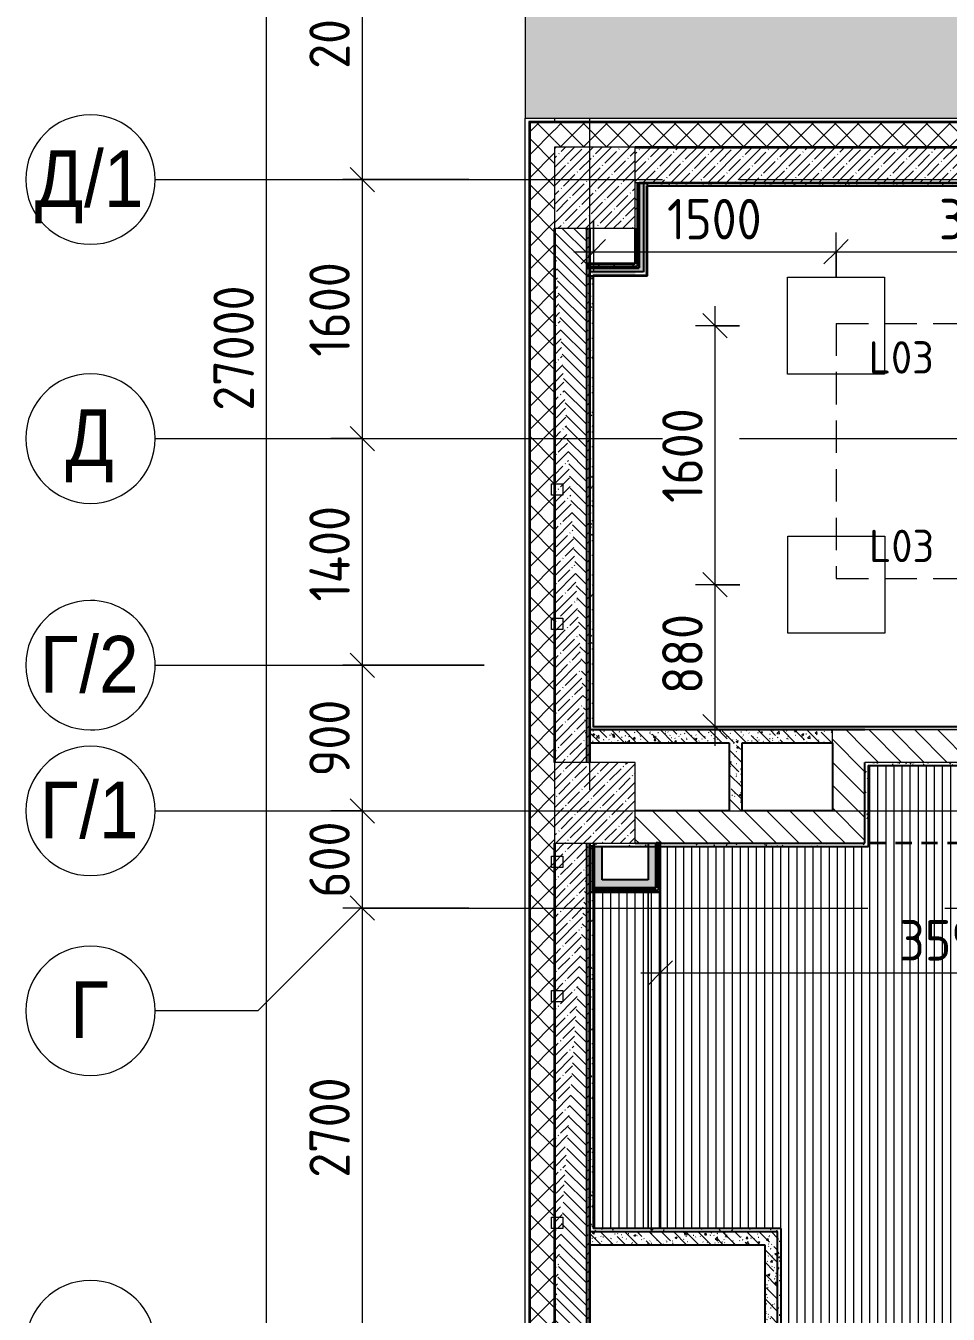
# Model space of a CAD drawing. Header units: millimetres. Extents: x -3377 to 186574, y -8553 to 29000.
# Drawn here: x -3377 to 2325, y 7991 to 15950 of the extents above; entities that cross this region are included whole.
import ezdxf

# ---------------------------------------------------------------- set-up
doc = ezdxf.new("R2010")
doc.units = ezdxf.units.MM
for name, pattern in [('200_ШТРИХ_ш1п0_6_', [160, 100, -60]), ('ADSK_Штрих_ш2 п1', [300, 200, -100]), ('Осевая', [3175, 635, -476.25, 1587.5, -476.25])]:
    doc.linetypes.add(name, pattern=pattern)
for name, color, linetype, lineweight in [('A-ANNO-DIMS', 7, 'Continuous', 9), ('A-ANNO-DIMS-100', 7, 'Continuous', 9), ('A-CLNG-PATT', 7, 'Continuous', 9), ('A-DETL', 7, 'Continuous', 9), ('A-DETL-1', 7, 'ADSK_Штрих_ш2 п1', 9), ('A-GLAZ', 7, 'Continuous', 9), ('A-GLAZ-1', 7, 'Continuous', 13), ('A-WALL', 7, 'Continuous', 9), ('E-LITE-EQPM-IDEN', 7, 'Continuous', 9), ('I-WALL', 7, 'Continuous', 9), ('S-COLS', 7, 'Continuous', 9), ('Оси', 7, 'Continuous', 9), ('Оси-1', 7, 'Continuous', 20), ('Оси-2', 7, 'Осевая', 9)]:
    doc.layers.add(name, color=color, linetype=linetype, lineweight=lineweight)
for name, color, linetype, lineweight, true_color in [('A-ANNO-NOTE', 1, 'Continuous', 9, 0xff0000), ('A-AREA', 7, '200_ШТРИХ_ш1п0_6_', 35, 0x0000a0), ('A-CLNG-1', 7, 'Continuous', 9, 0xc0c0c0), ('A-DETL-GENF-2', 7, 'Continuous', 9, 0xeeeeee), ('A-WALL-1', 7, 'Continuous', 35, 0x3c3c3c), ('A-WALL-2', 7, 'Continuous', 25, 0x3c3c3c), ('A-WALL-FNSH-1', 7, 'Continuous', 9, 0x3c3c3c), ('A-WALL-FNSH-2', 7, 'Continuous', 13, 0x3c3c3c)]:
    doc.layers.add(name, color=color, linetype=linetype, lineweight=lineweight, true_color=true_color)
doc.styles.add('Arial', font='arial.ttf', dxfattribs={"width": 0.9, "height": 350})
doc.styles.add('GOST Common_1', font='GOST_Common.ttf', dxfattribs={"height": 200})
doc.styles.add('ISOCPEUR', font='isocpeur.ttf', dxfattribs={"width": 0.9, "height": 250})
doc.dimstyles.new('ISO-2_5_0_9К_БОЛЬШОЙ', dxfattribs={"dimscale": 304.8, "dimtxt": 248.995294, "dimasz": 0.492126, "dimexe": 0.393701, "dimexo": 0.984252, "dimgap": 0, "dimtad": 1, "dimdec": 0, "dimrnd": 10, "dimzin": 0, "dimdsep": 46, "dimtxsty": 'ISOCPEUR', "dimblk1": 'OBLIQUE', "dimblk2": 'OBLIQUE', "dimsah": 1, "dimcen": 0.09, "dimdle": 0.393701, "dimazin": 0, "dimtfac": 1, "dimtdec": 4, "dimtix": 1, "dimtmove": 0, "dimatfit": 3, "dimfxl": 1, "dimtvp": 1, "dimtolj": 1, "dimtzin": 0, "dimarcsym": 2})
doc.dimstyles.new('ISO-2_5_0_9К_БОЛЬШОЙ_1', dxfattribs={"dimscale": 304.8, "dimtxt": 248.995294, "dimasz": 0.492126, "dimexe": 0.393701, "dimexo": 0.984252, "dimgap": 0, "dimtad": 1, "dimdec": 0, "dimrnd": 10, "dimzin": 0, "dimdsep": 46, "dimtxsty": 'ISOCPEUR', "dimblk1": 'OBLIQUE', "dimblk2": 'OBLIQUE', "dimsah": 1, "dimcen": 0.09, "dimdle": 0.393701, "dimazin": 0, "dimtfac": 1, "dimtdec": 4, "dimtix": 1, "dimtmove": 2, "dimatfit": 3, "dimfxl": 1, "dimtvp": 1, "dimtolj": 1, "dimtzin": 0, "dimarcsym": 2})
pattern_1 = [(45, (0, 0), (-70.7107, 70.7107), []), (135, (0, 0), (-70.7107, -70.7107), [])]
pattern_2 = [(45, (0, 0), (-57.02463, 57.02463), []), (45, (57.025, 0), (-57.02463, 57.02463), [100.806, -20.161, 3.353, -16.808])]
pattern_3 = [(135, (0, 0), (-70.7107, -70.7107), [])]
pattern_4 = [(135, (0, 0), (-75.4342, -75.4342), [106.68, -17.78, 3.556, -17.78]), (135, (0, 75.39), (-75.4342, -75.4342), []), (50, (0, 0), (127.5292, -11.1576), [13.335, -146.685]), (355, (0, 0), (-24.6697, 133.74), [10.668, -117.348]), (100.451, (10.63, -0.93), (102.8597, 122.5818), [11.333, -124.663]), (46.184, (0, 35.56), (189.7552, -29.4304), [20.002, -220.027]), (96.636, (15.81, 33.1), (166.1822, 173.1996), [17, -186.995]), (351.184, (0, 35.56), (166.184, 173.1976), [16.002, -176.022]), (21, (17.78, 26.67), (106.1303, -71.586), [13.335, -146.685]), (326, (17.78, 26.67), (43.2619, 128.9318), [10.668, -117.348]), (71.451, (26.62, 20.7), (149.392, 57.345), [11.333, -124.663]), (37.5, (0, 0), (2.16223, 59.18836), [3.353, -112.573, 3.353, -115.773, -117.793]), (37.5, (0, 0), (2.16223, 59.18836), [-235.052, 3.353, -114.44]), (7.5, (0, 0), (46.77386, 70.12615), [3.353, -64.567, 3.353, -109.906, -44.894]), (7.5, (0, 0), (46.77386, 70.12615), [-181.178, 3.353, -41.542]), (327.5, (-39.65, 0), (94.91367, -4.0101), [3.353, -41.097, 3.353, -135.331, -184.023]), (327.5, (-39.65, 0), (94.91367, -4.0101), [-183.134, 3.353, -180.67]), (317.5, (-57.43, 0), (103.6906, 17.7988), [3.353, -54.432, 3.353, -88.748, -130.683]), (317.5, (-57.43, 0), (103.6906, 17.7988), [-149.885, 3.353, -127.33])]
pattern_5 = [(0, (0, 0), (121.92, 30.48), [10.058, -81.382, 10.058, -81.382, -487.68]), (0, (0, 0), (121.92, 30.48), [-182.88, 10.058, -172.822, 10.058, -81.382, -213.36]), (0, (0, 0), (121.92, 30.48), [-457.2, 10.058, -50.902, 10.058, -142.342]), (120, (45.72, 15.24), (-87.356454, 90.34582), [10.058, -81.382, 10.058, -81.382, -487.68]), (120, (45.72, 15.24), (-87.356454, 90.34582), [-182.88, 10.058, -172.822, 10.058, -81.382, -213.36]), (120, (45.72, 15.24), (-87.356454, 90.34582), [-457.2, 10.058, -50.902, 10.058, -142.342]), (240, (60.96, 76.2), (-34.563546, -120.82582), [10.058, -81.382, 10.058, -81.382, -487.68]), (240, (60.96, 76.2), (-34.563546, -120.82582), [-182.88, 10.058, -172.822, 10.058, -81.382, -213.36]), (240, (60.96, 76.2), (-34.563546, -120.82582), [-457.2, 10.058, -50.902, 10.058, -142.342])]
pattern_6 = [(45, (0, 0), (-106.066, 106.066), []), (135, (0, 0), (-106.066, -106.066), [])]

# ---------------------------------------------------------------- blocks, each defined once
blk = doc.blocks.new('BSC_Колонна _Прямоугольная - 500х500-V15-План расстановки осветительного оборудования 1 этажа в осях 1-12')
at = {"layer": 'S-COLS'}
h = blk.add_hatch(dxfattribs=at)
h.set_pattern_fill('FP_26', color=256, style=0, pattern_type=2)
h.set_pattern_definition([(45, (-140, -14950), (-57.02463, 57.02463), []), (45, (-82.975, -14950), (-57.02463, 57.02463), [100.806, -20.161, 3.353, -16.808])])
h.paths.add_polyline_path([(-250, -250), (250, -250), (250, 250), (-250, 250), (-250, -116.9)])
for p, q in [((250, 250), (-250, 250)), ((-250, 250), (-250, -250)), ((250, -250), (250, 250)), ((-250, -250), (250, -250))]:
    blk.add_line(p, q, dxfattribs=at)
blk = doc.blocks.new('120_Окно_СКБ_2Ст - 120_Окно_СКБ_2Ст 2300х2500 _мал створка справа_-22272277-План расстановки осветительного оборудования 1 этажа в осях 1-12')
at = {"layer": 'A-GLAZ-1'}
for p, q in [((-1150, -127), (-1150, -57)), ((-1150, -57), (-1080, -57)), ((-1080, -57), (-1080, -127)), ((250, -127), (250, -57)), ((250, -57), (320, -57)), ((320, -57), (320, -127)), ((1080, -127), (1080, -57)), ((1080, -57), (1150, -57)), ((1150, -57), (1150, -127)), ((-1080, -127), (-1150, -127)), ((320, -127), (250, -127)), ((1150, -127), (1080, -127))]:
    blk.add_line(p, q, dxfattribs=at)
blk = doc.blocks.new('120_Окно_СКБ_1Ст - 120_Окно_СКБ_1Ст 900х2500_h_-20664874-План расстановки осветительного оборудования 1 этажа в осях 1-12')
at = {"layer": 'A-GLAZ-1'}
for p, q in [((-450, -127), (-450, -57)), ((-450, -57), (-380, -57)), ((-380, -57), (-380, -127)), ((380, -127), (380, -57)), ((380, -57), (450, -57)), ((450, -57), (450, -127)), ((-380, -127), (-450, -127)), ((450, -127), (380, -127))]:
    blk.add_line(p, q, dxfattribs=at)
blk = doc.blocks.new('BSC_Колонна _Прямоугольная - 500х500-V45-План расстановки осветительного оборудования 1 этажа в осях 1-12')
at = {"layer": 'S-COLS'}
h = blk.add_hatch(dxfattribs=at)
h.set_pattern_fill('FP_65', color=256, style=0, pattern_type=2)
h.set_pattern_definition([(45, (-140, -11150), (-57.0246, 57.0246), []), (45, (-82.975, -11150), (-57.0246, 57.0246), [100.806, -20.161, 3.353, -16.808])])
h.paths.add_polyline_path([(250, -250), (250, 250), (-250, 250), (-250, -250), (120.8, -250)])
for p, q in [((250, 250), (-250, 250)), ((-250, 250), (-250, -250)), ((250, -250), (250, 250)), ((-250, -250), (250, -250))]:
    blk.add_line(p, q, dxfattribs=at)
blk = doc.blocks.new('Зашивка приборов отопления14 - Зашивка приборов отопления-33280456-План расстановки осветительного оборудования 1 этажа в осях 1-12')
at = {"layer": 'A-WALL'}
for p, q in [((37471.9, 23079), (37471.9, 23419)), ((35391.9, 23079), (37471.9, 23079)), ((37471.9, 23079), (35391.9, 23079)), ((35391.9, 23004), (37471.9, 23004)), ((37471.9, 23004), (37471.9, 23079))]:
    blk.add_line(p, q, dxfattribs=at)
blk = doc.blocks.new('Ось сетки - D8-29747960-План расстановки осветительного оборудования 1 этажа в осях 1-12')
at = {"layer": 'Оси-1'}
for start, end in [(360, 180), (180, 360)]:
    blk.add_arc((0, 0), 4, start, end, dxfattribs=at)
blk = doc.blocks.new('DIMBLOCK16-План расстановки осветительного оборудования 1 этажа в осях 1-12')
at = {"layer": 'A-ANNO-DIMS-100', "lineweight": 20}
for p, q in [((-1297.7, 17000), (-1372.7, 17075)), ((-1297.7, 17000), (-1222.7, 16925)), ((-1297.7, 15000), (-1372.7, 15075)), ((-1297.7, 15000), (-1222.7, 14925))]:
    blk.add_line(p, q, dxfattribs=at)
at = {"layer": 'A-ANNO-DIMS-100'}
for p, q in [((-1491.6, 17000), (-1177.7, 17000)), ((-1297.7, 17000), (-1491.6, 17000)), ((-1297.7, 17000), (-1297.7, 15000)), ((-637.8, 15000), (-1417.7, 15000)), ((-1297.7, 15000), (-637.8, 15000))]:
    blk.add_line(p, q, dxfattribs=at)
at = {"layer": 'A-ANNO-DIMS-100', "color": 0, "insert": (-1624.3, 15684), "char_height": 250, "width": 758.478, "attachment_point": 1, "rotation": 90, "line_spacing_factor": 1.149209, "style": 'ISOCPEUR'}
blk.add_mtext('2000', dxfattribs=at)
blk = doc.blocks.new('_Oblique')
at = {"color": 0, "linetype": 'ByBlock', "lineweight": -2}
blk.add_line((-0.5, -0.5), (0.5, 0.5), dxfattribs=at)
blk = doc.blocks.new('DIMBLOCK17-План расстановки осветительного оборудования 1 этажа в осях 1-12')
at = {"layer": 'A-ANNO-DIMS-100', "lineweight": 20}
for p, q in [((-1297.7, 15000), (-1372.7, 15075)), ((-1297.7, 15000), (-1222.7, 14925)), ((-1297.7, 13400), (-1372.7, 13475)), ((-1297.7, 13400), (-1222.7, 13325))]:
    blk.add_line(p, q, dxfattribs=at)
at = {"layer": 'A-ANNO-DIMS-100'}
for p, q in [((-637.8, 15000), (-1417.7, 15000)), ((-1297.7, 15000), (-1297.7, 13400)), ((-1297.7, 15000), (-637.8, 15000)), ((-1491.6, 13400), (-1177.7, 13400)), ((-1297.7, 13400), (-1491.6, 13400))]:
    blk.add_line(p, q, dxfattribs=at)
at = {"layer": 'A-ANNO-DIMS-100', "color": 0, "insert": (-1624.3, 13905.5), "char_height": 250, "width": 706.764, "attachment_point": 1, "rotation": 90, "line_spacing_factor": 1.149209, "style": 'ISOCPEUR'}
blk.add_mtext('1600', dxfattribs=at)
blk = doc.blocks.new('DIMBLOCK18-План расстановки осветительного оборудования 1 этажа в осях 1-12')
at = {"layer": 'A-ANNO-DIMS-100', "lineweight": 20}
for p, q in [((-1297.7, 13400), (-1372.7, 13475)), ((-1297.7, 13400), (-1222.7, 13325)), ((-1297.7, 12000), (-1372.7, 12075)), ((-1297.7, 12000), (-1222.7, 11925))]:
    blk.add_line(p, q, dxfattribs=at)
at = {"layer": 'A-ANNO-DIMS-100'}
for p, q in [((-1491.6, 13400), (-1177.7, 13400)), ((-1297.7, 13400), (-1491.6, 13400)), ((-1297.7, 13400), (-1297.7, 12000)), ((-543, 12000), (-1417.7, 12000)), ((-1297.7, 12000), (-543, 12000))]:
    blk.add_line(p, q, dxfattribs=at)
at = {"layer": 'A-ANNO-DIMS-100', "color": 0, "insert": (-1624.3, 12393.5), "char_height": 250, "width": 735.494, "attachment_point": 1, "rotation": 90, "line_spacing_factor": 1.149209, "style": 'ISOCPEUR'}
blk.add_mtext('1400', dxfattribs=at)
blk = doc.blocks.new('DIMBLOCK19-План расстановки осветительного оборудования 1 этажа в осях 1-12')
at = {"layer": 'A-ANNO-DIMS-100', "lineweight": 20}
for p, q in [((-1297.7, 12000), (-1372.7, 12075)), ((-1297.7, 12000), (-1222.7, 11925)), ((-1297.7, 11100), (-1372.7, 11175)), ((-1297.7, 11100), (-1222.7, 11025))]:
    blk.add_line(p, q, dxfattribs=at)
at = {"layer": 'A-ANNO-DIMS-100'}
for p, q in [((-543, 12000), (-1417.7, 12000)), ((-1297.7, 12000), (-1297.7, 11100)), ((-1297.7, 12000), (-543, 12000)), ((-1491.6, 11100), (-1177.7, 11100)), ((-1297.7, 11100), (-1491.6, 11100))]:
    blk.add_line(p, q, dxfattribs=at)
at = {"layer": 'A-ANNO-DIMS-100', "color": 0, "insert": (-1624.3, 11313), "char_height": 250, "width": 568.858, "attachment_point": 1, "rotation": 90, "line_spacing_factor": 1.149209, "style": 'ISOCPEUR'}
blk.add_mtext('900', dxfattribs=at)
blk = doc.blocks.new('DIMBLOCK20-План расстановки осветительного оборудования 1 этажа в осях 1-12')
at = {"layer": 'A-ANNO-DIMS-100', "lineweight": 20}
for p, q in [((-1297.7, 11100), (-1372.7, 11175)), ((-1297.7, 11100), (-1222.7, 11025)), ((-1297.7, 10500), (-1372.7, 10575)), ((-1297.7, 10500), (-1222.7, 10425))]:
    blk.add_line(p, q, dxfattribs=at)
at = {"layer": 'A-ANNO-DIMS-100'}
for p, q in [((-1491.6, 11100), (-1177.7, 11100)), ((-1297.7, 11100), (-1491.6, 11100)), ((-1297.7, 11100), (-1297.7, 10500)), ((-637.8, 10500), (-1417.7, 10500)), ((-1297.7, 10500), (-637.8, 10500))]:
    blk.add_line(p, q, dxfattribs=at)
at = {"layer": 'A-ANNO-DIMS-100', "color": 0, "insert": (-1624.3, 10563), "char_height": 250, "width": 568.858, "attachment_point": 1, "rotation": 90, "line_spacing_factor": 1.149209, "style": 'ISOCPEUR'}
blk.add_mtext('600', dxfattribs=at)
blk = doc.blocks.new('DIMBLOCK21-План расстановки осветительного оборудования 1 этажа в осях 1-12')
at = {"layer": 'A-ANNO-DIMS-100', "lineweight": 20}
for p, q in [((-1297.7, 10500), (-1372.7, 10575)), ((-1297.7, 10500), (-1222.7, 10425)), ((-1297.7, 7800), (-1372.7, 7875)), ((-1297.7, 7800), (-1222.7, 7725))]:
    blk.add_line(p, q, dxfattribs=at)
at = {"layer": 'A-ANNO-DIMS-100'}
for p, q in [((-637.8, 10500), (-1417.7, 10500)), ((-1297.7, 10500), (-1297.7, 7800)), ((-1297.7, 10500), (-637.8, 10500)), ((-1491.6, 7800), (-1177.7, 7800)), ((-1297.7, 7800), (-1491.6, 7800))]:
    blk.add_line(p, q, dxfattribs=at)
at = {"layer": 'A-ANNO-DIMS-100', "color": 0, "insert": (-1624.3, 8834), "char_height": 250, "width": 758.478, "attachment_point": 1, "rotation": 90, "line_spacing_factor": 1.149209, "style": 'ISOCPEUR'}
blk.add_mtext('2700', dxfattribs=at)
blk = doc.blocks.new('DIMBLOCK24-План расстановки осветительного оборудования 1 этажа в осях 1-12')
at = {"layer": 'A-ANNO-DIMS-100', "lineweight": 20}
for p, q in [((-1890.6, 27000), (-1965.6, 27075)), ((-1890.6, 27000), (-1815.6, 26925)), ((-1890.6, 0), (-1965.6, 75)), ((-1890.6, 0), (-1815.6, -75))]:
    blk.add_line(p, q, dxfattribs=at)
at = {"layer": 'A-ANNO-DIMS-100'}
for p, q in [((-1890.6, 27120), (-1890.6, -120)), ((-2084.5, 27000), (-1770.6, 27000)), ((-1890.6, 27000), (-2084.5, 27000)), ((-2084.5, 0), (-1770.6, 0)), ((-1890.6, 0), (-2084.5, 0))]:
    blk.add_line(p, q, dxfattribs=at)
at = {"layer": 'A-ANNO-DIMS-100', "color": 0, "insert": (-2217.2, 13572), "char_height": 250, "width": 948.097, "attachment_point": 1, "rotation": 90, "line_spacing_factor": 1.149209, "style": 'ISOCPEUR'}
blk.add_mtext('27000', dxfattribs=at)
blk = doc.blocks.new('DIMBLOCK26-План расстановки осветительного оборудования 1 этажа в осях 1-12')
at = {"layer": 'A-ANNO-DIMS-100'}
for p, q in [((131, 14745.1), (131, 14433.8)), ((131, 14553.8), (131, 14745.1)), ((1631, 14397.5), (1631, 14673.8)), ((11, 14553.8), (1631, 14553.8)), ((1631, 14553.8), (1631, 14397.5))]:
    blk.add_line(p, q, dxfattribs=at)
at = {"layer": 'A-ANNO-DIMS-100', "lineweight": 20}
for p, q in [((131, 14553.8), (206, 14628.8)), ((1631, 14553.8), (1706, 14628.8)), ((131, 14553.8), (56, 14478.8)), ((1631, 14553.8), (1556, 14478.8))]:
    blk.add_line(p, q, dxfattribs=at)
at = {"layer": 'A-ANNO-DIMS-100', "color": 0, "insert": (586.5, 14880.4), "char_height": 250, "width": 706.764, "attachment_point": 1, "line_spacing_factor": 1.149209, "style": 'ISOCPEUR'}
blk.add_mtext('1500', dxfattribs=at)
blk = doc.blocks.new('DIMBLOCK27-План расстановки осветительного оборудования 1 этажа в осях 1-12')
at = {"layer": 'A-ANNO-DIMS-100'}
for p, q in [((1631, 14397.5), (1631, 14673.8)), ((4833.2, 14386.5), (4833.2, 14673.8)), ((1631, 14553.8), (4953.2, 14553.8)), ((1631, 14553.8), (1631, 14397.5)), ((4833.2, 14553.8), (4833.2, 14386.5))]:
    blk.add_line(p, q, dxfattribs=at)
at = {"layer": 'A-ANNO-DIMS-100', "lineweight": 20}
for p, q in [((1631, 14553.8), (1706, 14628.8)), ((4833.2, 14553.8), (4908.2, 14628.8)), ((1631, 14553.8), (1556, 14478.8)), ((4833.2, 14553.8), (4758.2, 14478.8))]:
    blk.add_line(p, q, dxfattribs=at)
at = {"layer": 'A-ANNO-DIMS-100', "color": 0, "insert": (2267.4, 14880.4), "char_height": 250, "width": 758.478, "attachment_point": 1, "line_spacing_factor": 1.149209, "style": 'ISOCPEUR'}
blk.add_mtext('3200', dxfattribs=at)
blk = doc.blocks.new('DIMBLOCK28-План расстановки осветительного оборудования 1 этажа в осях 1-12')
at = {"layer": 'A-ANNO-DIMS-100'}
for p, q in [((1035.7, 12497.5), (763.2, 12497.5)), ((883.2, 11501), (883.2, 12497.5)), ((883.2, 12497.5), (1035.7, 12497.5)), ((1077.1, 11621), (763.2, 11621)), ((883.2, 11621), (1077.1, 11621))]:
    blk.add_line(p, q, dxfattribs=at)
at = {"layer": 'A-ANNO-DIMS-100', "lineweight": 20}
for p, q in [((883.2, 12497.5), (808.2, 12572.5)), ((883.2, 12497.5), (958.2, 12422.5)), ((883.2, 11621), (808.2, 11696)), ((883.2, 11621), (958.2, 11546))]:
    blk.add_line(p, q, dxfattribs=at)
at = {"layer": 'A-ANNO-DIMS-100', "color": 0, "insert": (556.6, 11822.2), "char_height": 250, "width": 568.858, "attachment_point": 1, "rotation": 90, "line_spacing_factor": 1.149209, "style": 'ISOCPEUR'}
blk.add_mtext('880', dxfattribs=at)
blk = doc.blocks.new('DIMBLOCK29-План расстановки осветительного оборудования 1 этажа в осях 1-12')
at = {"layer": 'A-ANNO-DIMS-100', "lineweight": 20}
for p, q in [((883.2, 14097.5), (808.2, 14172.5)), ((883.2, 14097.5), (958.2, 14022.5)), ((883.2, 12497.5), (808.2, 12572.5)), ((883.2, 12497.5), (958.2, 12422.5))]:
    blk.add_line(p, q, dxfattribs=at)
at = {"layer": 'A-ANNO-DIMS-100'}
for p, q in [((883.2, 12497.5), (883.2, 14217.5)), ((1033.5, 14097.5), (763.2, 14097.5)), ((883.2, 14097.5), (1033.5, 14097.5)), ((1035.7, 12497.5), (763.2, 12497.5)), ((883.2, 12497.5), (1035.7, 12497.5))]:
    blk.add_line(p, q, dxfattribs=at)
at = {"layer": 'A-ANNO-DIMS-100', "color": 0, "insert": (556.6, 13003), "char_height": 250, "width": 706.764, "attachment_point": 1, "rotation": 90, "line_spacing_factor": 1.149209, "style": 'ISOCPEUR'}
blk.add_mtext('1600', dxfattribs=at)
blk = doc.blocks.new('DIMBLOCK97-План расстановки осветительного оборудования 1 этажа в осях 1-12')
at = {"layer": 'A-ANNO-DIMS-100'}
for p, q in [((4130, 10300.5), (4130, 9978.9)), ((4130, 10098.9), (4130, 10300.5)), ((545, 9182), (545, 10218.9)), ((425, 10098.9), (4130, 10098.9)), ((545, 10098.9), (545, 9182))]:
    blk.add_line(p, q, dxfattribs=at)
at = {"layer": 'A-ANNO-DIMS-100', "lineweight": 20}
for p, q in [((545, 10098.9), (620, 10173.9)), ((4130, 10098.9), (4205, 10173.9)), ((545, 10098.9), (470, 10023.9)), ((4130, 10098.9), (4055, 10023.9))]:
    blk.add_line(p, q, dxfattribs=at)
at = {"layer": 'A-ANNO-DIMS-100', "color": 0, "insert": (2021.5, 10425.5), "char_height": 250, "width": 758.478, "attachment_point": 1, "line_spacing_factor": 1.149209, "style": 'ISOCPEUR'}
blk.add_mtext('3590', dxfattribs=at)

msp = doc.modelspace()

# ---------------------------------------------------------------- hatches: boundary and pattern name
at = {"layer": 'A-CLNG-PATT'}
h = msp.add_hatch(dxfattribs=at)
h.set_pattern_fill('FP_90', color=256, style=0, pattern_type=2)
h.set_pattern_definition([(90, (13490.04, 13229.96), (-50, 3e-15), [])])
h.paths.add_polyline_path([(12707.3, 7920), (19990, 7920), (19990, 10880), (13690, 10880), (13690, 15200), (6780, 15200), (6780, 14975), (7097.5, 14975), (7097.5, 14575), (6780, 14575), (6780, 10880), (3539, 10880), (3539, 11380), (1831, 11379), (1830, 10880), (545, 10880), (545, 10600), (130, 10600), (130, 8520), (1290, 8520), (1290, 7920), (12370.9, 7920)])
h.paths.add_polyline_path([(12142.7, 8019.5), (12117.3, 8019.5), (12117.3, 8473.2), (12142.7, 8473.2)])
h.paths.add_polyline_path([(4142.7, 8019.5), (4117.3, 8019.5), (4117.3, 8473.2), (4142.7, 8473.2)])
h.paths.add_polyline_path([(8117.3, 8819.5), (8117.3, 9549.7), (8142.7, 9555.8), (8142.7, 8819.5)])
h.paths.add_polyline_path([(16142.7, 8820.1), (16117.3, 8820.1), (16117.3, 9739.6), (16142.7, 9727.6)])
h.paths.add_polyline_path([(12418.3, 11498.1), (12418.3, 11592.8), (12443.7, 11578.5), (12443.7, 11498.1)])
h.paths.add_polyline_path([(8043.7, 11498.1), (8018.3, 11498.1), (8018.3, 11547.6), (8043.7, 11561.3)])
at = {"layer": 'A-DETL-GENF-2'}
msp.add_hatch(color=256, dxfattribs=at).paths.add_polyline_path([(-290, 15380), (3749.1, 15380), (3749.1, 16073.1), (3297.1, 16073.1), (3297.1, 16118.1), (3749.1, 16118.1), (3749.1, 17618.1), (2851.1, 17618.1), (2851.1, 17663.1), (3749.1, 17663.1), (3749.1, 19082.1), (2871.1, 19082.1), (2871.1, 19127.1), (3749.1, 19127.1), (3749.1, 20627.1), (3317.1, 20627.1), (3317.1, 20672.1), (3749.1, 20672.1), (3749.1, 27252), (-290, 27252), (-290, 16953)])
at = {"layer": 'A-WALL'}
h = msp.add_hatch(dxfattribs=at)
h.set_pattern_fill('FP_6', color=256, style=0, pattern_type=2)
h.set_pattern_definition(pattern_1)
h.paths.add_polyline_path([(-218, 5105), (-218, 5220), (-138, 5220), (-138, 5095), (-158, 5095), (-158, 5105), (-162.4, 5105)])
h.paths.add_polyline_path([(-260, -100), (-110, -100), (-110, 5735), (-260, 5735), (-260, 5105), (-218, 5105), (-218, 5045), (-260, 5045), (-260, 3845), (-218, 3845), (-218, 3785), (-260, 3785), (-260, -6.7)])
h.paths.add_polyline_path([(-218, 3670), (-218, 3785), (-158, 3785), (-158, 3795), (-138, 3795), (-138, 3670), (-189.3, 3670)])
h.paths.add_polyline_path([(-218, 5795), (-110, 5795), (-110, 7145), (-260, 7145), (-260, 5795)])
h.paths.add_polyline_path([(-110, 7205), (-110.6, 15350), (-260, 15350), (-260, 7205), (-123, 7205)])
h = msp.add_hatch(dxfattribs=at)
h.set_pattern_fill('FP_6', color=256, style=0, pattern_type=2)
h.set_pattern_definition(pattern_1)
h.paths.add_polyline_path([(4060, 15200), (4060, 15350), (-110, 15350), (-110, 15200), (4031.1, 15200)])
h = msp.add_hatch(dxfattribs=at)
h.set_pattern_fill('FP_24', color=256, style=0, pattern_type=2)
h.set_pattern_definition([(135, (0, 0), (-35.35534, -35.35534), [])])
h.paths.add_polyline_path([(90, 7900), (90, 10809.1), (-110, 7900)])
h.paths.add_polyline_path([(90, 11427.3), (90, 14700), (-110, 14700), (76.2, 11653.1)])
at = {"layer": 'I-WALL'}
h = msp.add_hatch(dxfattribs=at)
h.set_pattern_fill('FP_1', color=256, style=0, pattern_type=2)
h.set_pattern_definition(pattern_2)
h.paths.add_polyline_path([(3130, 14980), (4060, 14980), (4060, 15200), (390, 15200), (390, 14980), (933.6, 14980)])
h.paths.add_polyline_path([(4970.3, 14980), (6160, 14980), (6160, 15200), (4660, 15200), (4660, 14980)])
h = msp.add_hatch(dxfattribs=at)
h.set_pattern_fill('FP_92', color=256, style=0, pattern_type=2)
h.set_pattern_definition(pattern_6)
h.paths.add_polyline_path([(402.5, 14467.5), (402.5, 14980), (390, 14980), (390, 14467.5)])
h = msp.add_hatch(dxfattribs=at)
h.set_pattern_fill('FP_92', color=256, style=0, pattern_type=2)
h.set_pattern_definition(pattern_6)
h.paths.add_polyline_path([(415, 14455), (415, 14980), (402.5, 14980), (402.5, 14455)])
for points in [[(415, 14405), (465, 14405), (465, 14960), (460, 14960), (460, 14980), (415, 14980), (415, 14430), (440, 14430), (460, 14410), (415, 14410)], [(260.8, 14405), (415, 14405), (415, 14410), (390, 14410), (390, 14430), (415, 14430), (415, 14455), (110, 14455), (110, 14430), (130, 14409), (130, 14405)], [(185, 10675), (185, 10880), (135, 10880), (135, 10675)], [(520, 10625), (520, 10880), (470, 10880), (470, 10625)], [(470, 10625), (470, 10675), (135, 10675), (135, 10625), (260.8, 10625)]]:
    msp.add_hatch(color=256, dxfattribs=at).paths.add_polyline_path(points)
h = msp.add_hatch(dxfattribs=at)
h.set_pattern_fill('FP_85', color=256, style=0, pattern_type=2)
h.set_pattern_definition(pattern_5)
h.paths.add_polyline_path([(3109, 14960), (3130, 14960), (3130, 14980), (460, 14980), (460, 14960), (3045.5, 14960)])
h = msp.add_hatch(dxfattribs=at)
h.set_pattern_fill('FP_1', color=256, style=0, pattern_type=2)
h.set_pattern_definition(pattern_2)
h.paths.add_polyline_path([(110, 7900), (110, 10900), (-110, 10900), (-110, 7900), (90, 10809.1), (90, 7900)])
h.paths.add_polyline_path([(-110, 11400), (110, 11400), (110, 14700), (90, 14700), (90, 11427.3), (-110, 14700), (-110, 11653.1)])
h = msp.add_hatch(dxfattribs=at)
h.set_pattern_fill('FP_92', color=256, style=0, pattern_type=2)
h.set_pattern_definition(pattern_6)
h.paths.add_polyline_path([(130, 14467.5), (390, 14467.5), (390, 14480), (110, 14480), (110, 14467.5)])
h = msp.add_hatch(dxfattribs=at)
h.set_pattern_fill('FP_92', color=256, style=0, pattern_type=2)
h.set_pattern_definition(pattern_6)
h.paths.add_polyline_path([(390, 14455), (402.5, 14455), (402.5, 14467.5), (110, 14467.5), (110, 14455), (260.8, 14455)])
h = msp.add_hatch(dxfattribs=at)
h.set_pattern_fill('FP_85', color=256, style=0, pattern_type=2)
h.set_pattern_definition(pattern_5)
h.paths.add_polyline_path([(110, 11620), (130, 11620), (130, 14409), (110, 14430), (110, 11653.1)])
h = msp.add_hatch(dxfattribs=at)
h.set_pattern_fill('FP_85', color=256, style=0, pattern_type=2)
h.set_pattern_definition(pattern_5)
h.paths.add_polyline_path([(460, 14410), (440, 14430), (390, 14430), (390, 14410), (440, 14410)])
h = msp.add_hatch(dxfattribs=at)
h.set_pattern_fill('FP_85', color=256, style=0, pattern_type=2)
h.set_pattern_definition(pattern_5)
h.paths.add_polyline_path([(1610, 11600), (4080, 11600), (4080, 11620), (110, 11620), (110, 11600), (1290, 11600)])
h = msp.add_hatch(dxfattribs=at)
h.set_pattern_fill('FP_32', color=256, style=0, pattern_type=2)
h.set_pattern_definition(pattern_4)
h.paths.add_polyline_path([(545, 11520), (1610, 11520), (1610, 11600), (110, 11600), (110, 11520), (390, 11520)])
h = msp.add_hatch(dxfattribs=at)
h.set_pattern_fill('FP_15', color=256, style=0, pattern_type=2)
h.set_pattern_definition(pattern_3)
h.paths.add_polyline_path([(1610, 10900), (1810, 10900), (1810, 11600), (1610, 11600), (1610, 11100)])
h = msp.add_hatch(dxfattribs=at)
h.set_pattern_fill('FP_15', color=256, style=0, pattern_type=2)
h.set_pattern_definition(pattern_3)
h.paths.add_polyline_path([(3934.1, 11400), (4060, 11400), (4060, 11600), (1810, 11600), (1810, 11400), (3624.7, 11400)])
h = msp.add_hatch(dxfattribs=at)
h.set_pattern_fill('FP_32', color=256, style=0, pattern_type=2)
h.set_pattern_definition(pattern_4)
h.paths.add_polyline_path([(1050, 11100), (1050, 11520), (970, 11520), (970, 11100)])
h = msp.add_hatch(dxfattribs=at)
h.set_pattern_fill('FP_85', color=256, style=0, pattern_type=2)
h.set_pattern_definition(pattern_5)
h.paths.add_polyline_path([(1945.6, 11380), (3540, 11380), (3539, 11400), (1810, 11400), (1810, 11380), (1831, 11380)])
h = msp.add_hatch(dxfattribs=at)
h.set_pattern_fill('FP_85', color=256, style=0, pattern_type=2)
h.set_pattern_definition(pattern_5)
h.paths.add_polyline_path([(1830, 10900), (1830, 11380), (1810, 11379.8), (1810, 10900)])
h = msp.add_hatch(dxfattribs=at)
h.set_pattern_fill('FP_15', color=256, style=0, pattern_type=2)
h.set_pattern_definition(pattern_3)
h.paths.add_polyline_path([(1610, 10900), (1610, 11100), (390, 11100), (390, 10900), (1290, 10900)])
h = msp.add_hatch(dxfattribs=at)
h.set_pattern_fill('FP_85', color=256, style=0, pattern_type=2)
h.set_pattern_definition(pattern_5)
h.paths.add_polyline_path([(130, 8500), (129.5, 10900), (110, 10900), (110, 8500), (126, 8500)])
h = msp.add_hatch(dxfattribs=at)
h.set_pattern_fill('FP_92', color=256, style=0, pattern_type=2)
h.set_pattern_definition(pattern_6)
h.paths.add_polyline_path([(135, 10625), (135, 10900), (130, 10900), (130, 10625)])
h = msp.add_hatch(dxfattribs=at)
h.set_pattern_fill('FP_85', color=256, style=0, pattern_type=2)
h.set_pattern_definition(pattern_5)
h.paths.add_polyline_path([(970, 10880), (1830, 10880), (1830, 10900), (135, 10900), (135, 10880), (933.6, 10880)])
h = msp.add_hatch(dxfattribs=at)
h.set_pattern_fill('FP_92', color=256, style=0, pattern_type=2)
h.set_pattern_definition(pattern_6)
h.paths.add_polyline_path([(532.5, 10612.5), (531.6, 10880), (520, 10880), (520, 10612.5)])
h = msp.add_hatch(dxfattribs=at)
h.set_pattern_fill('FP_92', color=256, style=0, pattern_type=2)
h.set_pattern_definition(pattern_6)
h.paths.add_polyline_path([(545, 10600), (544.1, 10880), (532.5, 10880), (532.5, 10600)])
h = msp.add_hatch(dxfattribs=at)
h.set_pattern_fill('FP_92', color=256, style=0, pattern_type=2)
h.set_pattern_definition(pattern_6)
h.paths.add_polyline_path([(470, 10612.5), (520, 10612.5), (520, 10625), (130, 10625), (130, 10612.5), (456.1, 10612.5)])
h = msp.add_hatch(dxfattribs=at)
h.set_pattern_fill('FP_92', color=256, style=0, pattern_type=2)
h.set_pattern_definition(pattern_6)
h.paths.add_polyline_path([(470, 10600), (532.5, 10600), (532.5, 10612.5), (130, 10612.2), (130, 10600), (453.3, 10600)])
h = msp.add_hatch(dxfattribs=at)
h.set_pattern_fill('FP_85', color=256, style=0, pattern_type=2)
h.set_pattern_definition(pattern_5)
h.paths.add_polyline_path([(545, 8500), (1270, 8500), (1270, 8520), (130, 8520), (130, 8500), (470, 8500)])
h = msp.add_hatch(dxfattribs=at)
h.set_pattern_fill('FP_85', color=256, style=0, pattern_type=2)
h.set_pattern_definition(pattern_5)
h.paths.add_polyline_path([(1270, 7920), (1290, 7921), (1290, 8520), (1270, 8520), (1270, 7921)])
h = msp.add_hatch(dxfattribs=at)
h.set_pattern_fill('FP_32', color=256, style=0, pattern_type=2)
h.set_pattern_definition(pattern_4)
h.paths.add_polyline_path([(1190, 8420), (1190, 8500), (110, 8500), (110, 8420), (933.6, 8420)])
h = msp.add_hatch(dxfattribs=at)
h.set_pattern_fill('FP_32', color=256, style=0, pattern_type=2)
h.set_pattern_definition(pattern_4)
h.paths.add_polyline_path([(1190, 7900), (1270, 7900), (1270, 8500), (1190, 8500), (1190, 7920)])

# ---------------------------------------------------------------- linework, layer by layer
at = {"layer": 'A-ANNO-NOTE'}
for p, q in [((1331, 14397.5), (1931, 14397.5)), ((1331, 13797.5), (1331, 14397.5)), ((1931, 14397.5), (1931, 13797.5)), ((1931, 13797.5), (1331, 13797.5)), ((1333.2, 12797.5), (1933.2, 12797.5)), ((1333.2, 12197.5), (1333.2, 12797.5)), ((1933.2, 12797.5), (1933.2, 12197.5)), ((1933.2, 12197.5), (1333.2, 12197.5))]:
    msp.add_line(p, q, dxfattribs=at)
at = {"layer": 'A-AREA'}
msp.add_line((3539, 10900), (1831, 10900), dxfattribs=at)
at = {"layer": 'A-CLNG-1'}
msp.add_line((130, 10600), (545, 10600), dxfattribs=at)
at = {"layer": 'A-DETL'}
for p, q in [((-290, 27252), (-290, 15380)), ((-290, 15380), (3749.1, 15380))]:
    msp.add_line(p, q, dxfattribs=at)
at = {"layer": 'A-DETL-1'}
for p, q in [((1631, 14111.4), (4831, 14111.4)), ((1631, 14111.4), (1631, 12534.9)), ((1631, 12534.9), (4831, 12534.9))]:
    msp.add_line(p, q, dxfattribs=at)
at = {"layer": 'A-WALL'}
for p, q in [((-290, 7205), (-290, 15380)), ((-290, 15380), (3805, 15380)), ((-110, 15380), (-110, 15358)), ((-260, 15350), (-260, 7205)), ((4060, 15350), (-260, 15350)), ((415, 14980), (390, 14980)), ((402.5, 14467.5), (402.5, 14980)), ((90, 14467.5), (402.5, 14467.5)), ((1610, 11520), (1610, 11600)), ((4060, 11600), (1810, 11600)), ((3560, 11400), (1810, 11400)), ((970, 11100), (1050, 11100)), ((122.5, 10880), (122.5, 10612.5)), ((532.5, 10612.5), (532.5, 10900)), ((122.5, 10612.5), (532.5, 10612.5))]:
    msp.add_line(p, q, dxfattribs=at)
at = {"layer": 'A-WALL-1'}
for p, q in [((390, 15200), (4060, 15200)), ((415, 14980), (4060, 14980)), ((415, 14455), (415, 14980)), ((-110, 14700), (-110, 11400)), ((110, 11400), (110, 14700)), ((390, 14700), (390, 14480)), ((390, 14480), (90, 14480)), ((90, 14480), (90, 14455)), ((90, 14455), (415, 14455)), ((-110, 10900), (-110, 7205)), ((110, 7900), (110, 10900)), ((130, 10880), (110, 10880)), ((135, 10900), (135, 10625)), ((545, 10900), (520, 10900)), ((520, 10625), (520, 10900)), ((545, 10600), (545, 10900)), ((110, 10600), (545, 10600)), ((135, 10625), (520, 10625))]:
    msp.add_line(p, q, dxfattribs=at)
at = {"layer": 'A-WALL-2'}
for p, q in [((440, 14980), (440, 14430)), ((465, 14405), (465, 14980)), ((3110, 14960), (460, 14960)), ((460, 14960), (460, 14410)), ((90, 11400), (90, 14700)), ((440, 14430), (110, 14430)), ((130, 14410), (460, 14410)), ((130, 14410), (130, 11620)), ((90, 14405), (465, 14405)), ((1810, 11600), (110, 11600)), ((4080, 11620), (130, 11620)), ((110, 11520), (970, 11520)), ((970, 11520), (970, 11100)), ((1050, 11520), (1610, 11520)), ((1050, 11100), (1050, 11520)), ((1610, 11520), (1610, 11100)), ((1810, 10900), (1810, 11400)), ((1830, 11380), (3540, 11380)), ((1830, 11380), (1830, 10880)), ((970, 11100), (390, 11100)), ((1610, 11100), (1050, 11100)), ((90, 7900), (90, 10900)), ((131, 10880), (130, 10880)), ((130, 10880), (130, 8520)), ((185, 10880), (1830, 10880)), ((185, 10675), (185, 10880)), ((390, 10900), (1810, 10900)), ((470, 10900), (470, 10675)), ((470, 10675), (185, 10675)), ((1290, 8520), (130, 8520)), ((1290, 8520), (1290, 7920)), ((1270, 8500), (110, 8500)), ((1270, 7900), (1270, 8500)), ((110, 8420), (1190, 8420)), ((1190, 8420), (1190, 7900))]:
    msp.add_line(p, q, dxfattribs=at)
at = {"layer": 'A-WALL-FNSH-1'}
for p, q in [((-268, 15358), (-268, 7205)), ((4060, 15358), (-268, 15358))]:
    msp.add_line(p, q, dxfattribs=at)
at = {"layer": 'A-WALL-FNSH-2'}
for p, q in [((-263, 15353), (-263, 7205)), ((4060, 15353), (-263, 15353)), ((461, 14959), (3109, 14959)), ((461, 14409), (461, 14959)), ((131, 14409), (461, 14409)), ((131, 11621), (131, 14409)), ((4081, 11621), (131, 11621)), ((1830, 11379), (3540, 11379)), ((1831, 10879), (1831, 11380)), ((185, 10880), (131, 10880)), ((131, 10880), (131, 8521)), ((131, 10879), (1831, 10879)), ((1291, 8521), (131, 8521)), ((1291, 7921), (1291, 8521))]:
    msp.add_line(p, q, dxfattribs=at)
at = {"layer": 'I-WALL'}
for p, q in [((546, 10879), (546, 10600.2)), ((544.8, 10599), (130, 10599)), ((545, 8521), (545, 10600)), ((545, 10600), (546, 10600)), ((545.5, 10599), (545.5, 10600)), ((546, 10600), (546, 8521)), ((131, 8521), (130, 8521))]:
    msp.add_line(p, q, dxfattribs=at)
at = {"layer": 'Оси'}
for p, q in [((110, 12880), (110, 15380)), ((-2577.3, 15000), (-77.3, 15000)), ((-2577.3, 13400), (-77.3, 13400)), ((-2577.3, 12000), (-1785.5, 12000)), ((-1734.7, 12000), (-942.9, 12000)), ((-2577.3, 11100), (-77.3, 11100)), ((-1307.3, 10500), (-1942.3, 9865)), ((-1307.3, 10500), (1192.7, 10500)), ((-1942.3, 9865), (-2577.3, 9865))]:
    msp.add_line(p, q, dxfattribs=at)
at = {"layer": 'Оси-2'}
for p, q in [((-77.3, 15000), (35397.1, 15000)), ((-77.3, 13400), (35397.1, 13400)), ((110, 593.7), (110, 12880)), ((-1785.5, 12000), (-1734.7, 12000)), ((-77.3, 11100), (35997.1, 11100)), ((1192.7, 10500), (35997.1, 10500))]:
    msp.add_line(p, q, dxfattribs=at)

# ---------------------------------------------------------------- block references
at = {"layer": 'A-GLAZ', "rotation": 89.99999999999991}
for name, p in [('120_Окно_СКБ_1Ст - 120_Окно_СКБ_1Ст 900х2500_h_-20664874-План расстановки осветительного оборудования 1 этажа в осях 1-12', (-185, 12670)), ('120_Окно_СКБ_2Ст - 120_Окно_СКБ_2Ст 2300х2500 _мал створка справа_-22272277-План расстановки осветительного оборудования 1 этажа в осях 1-12', (-185, 9670))]:
    msp.add_blockref(name, p, dxfattribs=at)
at = {"layer": 'A-WALL', "rotation": 90.0000000000001}
msp.add_blockref('Зашивка приборов отопления14 - Зашивка приборов отопления-33280456-План расстановки осветительного оборудования 1 этажа в осях 1-12', (23549, -26871.9), dxfattribs=at)
at = {"layer": 'S-COLS'}
for name, p in [('BSC_Колонна _Прямоугольная - 500х500-V15-План расстановки осветительного оборудования 1 этажа в осях 1-12', (140, 14950)), ('BSC_Колонна _Прямоугольная - 500х500-V45-План расстановки осветительного оборудования 1 этажа в осях 1-12', (140, 11150))]:
    msp.add_blockref(name, p, dxfattribs=at)
at = {"layer": 'Оси-1', "xscale": 99.99999999999993, "yscale": 99.99999999999993, "zscale": 99.99999999999993}
for p, rotation in [((-2977.3, 15000), 269.9999999999994), ((-2977.3, 13400), 269.9999999999994), ((-2977.3, 12000), 269.9999999999995), ((-2977.3, 11100), 269.9999999999994), ((-2977.3, 9865), 269.9999999999994), ((-2977.3, 7800), 269.9999999999994)]:
    msp.add_blockref('Ось сетки - D8-29747960-План расстановки осветительного оборудования 1 этажа в осях 1-12', p, dxfattribs=dict(at, rotation=rotation))

# ---------------------------------------------------------------- texts
at = {"layer": 'E-LITE-EQPM-IDEN', "char_height": 200, "width": 521.097, "attachment_point": 1, "style": 'GOST Common_1'}
for insert in [(1833, 14001.4), (1835.3, 12836.9)]:
    msp.add_mtext('L03', dxfattribs=dict(at, insert=insert))
at = {"layer": 'Оси', "char_height": 350, "attachment_point": 1, "style": 'Arial'}
for s, insert, width in [('\\fArial|b0|i0|c204|p34|;\\W.9;Д', (-3320.4, 15181), 367.975), ('/1', (-3016.8, 15181), 454.557), ('\\fArial|b0|i0|c204|p34|;\\W.9;Д', (-3132.8, 13581), 367.975), ('\\fArial|b0|i0|c204|p34|;\\W.9;Г', (-3290.7, 12181), 295.823), ('/2', (-3046.7, 12181), 454.557), ('\\fArial|b0|i0|c204|p34|;\\W.9;Г', (-3290.7, 11281), 295.823), ('/1', (-3046.7, 11281), 454.557), ('\\fArial|b0|i0|c204|p34|;\\W.9;Г', (-3103.1, 10046), 295.823)]:
    msp.add_mtext(s, dxfattribs=dict(at, insert=insert, width=width))

# ---------------------------------------------------------------- dimensions: what is measured, and where the dimension line sits
at = {"layer": 'A-ANNO-DIMS'}
dim = msp.add_linear_dim(base=(-1890.6, 0), p1=(-1784.5, 27000), p2=(-1784.5, 0), angle=90, dimstyle='ISO-2_5_0_9К_БОЛЬШОЙ_1', override={"dimpost": '<>', "dimfxl": 26999.999823}, dxfattribs=at)
dim.commit()
dim.dimension.update_dxf_attribs({"geometry": 'DIMBLOCK24-План расстановки осветительного оборудования 1 этажа в осях 1-12', "text_midpoint": (-2050.5, 14046), "dimtype": 160, "text_rotation": 90})
for base, p1, p2, override, picture, middle in [((-1297.7, 15000), (-1191.6, 17000), (-337.8, 15000), {"dimpost": '<>', "dimfxl": 2174.626061}, 'DIMBLOCK16-План расстановки осветительного оборудования 1 этажа в осях 1-12', (-1422.7, 16000)), ((-1297.7, 13400), (-337.8, 15000), (-1191.6, 13400), {"dimpost": '<>', "dimfxl": 1813.55954}, 'DIMBLOCK17-План расстановки осветительного оборудования 1 этажа в осях 1-12', (-1422.7, 14200)), ((883.2, 14097.5), (1335.7, 12497.5), (1333.5, 14097.5), {"dimpost": '<>', "dimfxl": 1600.001557}, 'DIMBLOCK29-План расстановки осветительного оборудования 1 этажа в осях 1-12', (758.2, 13297.5)), ((-1297.7, 12000), (-1191.6, 13400), (-243, 12000), {"dimpost": '<>', "dimfxl": 1691.132826}, 'DIMBLOCK18-План расстановки осветительного оборудования 1 этажа в осях 1-12', (-1422.7, 12700)), ((883.19118, 12497.5), (777.12517, 11621.00003), (1335.73225, 12497.5), {"dimpost": '<>', "dimfxl": 1039.371954}, 'DIMBLOCK28-План расстановки осветительного оборудования 1 этажа в осях 1-12', (758.19118, 12059.25001)), ((-1297.7, 11100), (-243, 12000), (-1191.6, 11100), {"dimpost": '<>', "dimfxl": 1307.643013}, 'DIMBLOCK19-План расстановки осветительного оборудования 1 этажа в осях 1-12', (-1422.7, 11550)), ((-1297.7, 10500), (-1191.6, 11100), (-337.8, 10500), {"dimpost": '<>', "dimfxl": 1043.550768}, 'DIMBLOCK20-План расстановки осветительного оборудования 1 этажа в осях 1-12', (-1422.7, 10800)), ((-1297.7, 7800), (-337.8, 10500), (-1191.6, 7800), {"dimpost": '<>', "dimfxl": 2831.783573}, 'DIMBLOCK21-План расстановки осветительного оборудования 1 этажа в осях 1-12', (-1422.7, 9150))]:
    dim = msp.add_linear_dim(base=base, p1=p1, p2=p2, angle=90, dimstyle='ISO-2_5_0_9К_БОЛЬШОЙ', override=override, dxfattribs=at)
    dim.commit()
    dim.dimension.update_dxf_attribs({"geometry": picture, "text_midpoint": middle})
for base, p1, p2, override, picture, middle in [((1631, 14553.8), (131, 14445.1), (1631, 14097.5), {"dimpost": '<>', "dimfxl": 1539.749524}, 'DIMBLOCK26-План расстановки осветительного оборудования 1 этажа в осях 1-12', (881, 14678.8)), ((4130, 10098.9), (545, 8882), (4130, 10000.5), {"dimpost": '<>', "dimfxl": 3755.431698}, 'DIMBLOCK97-План расстановки осветительного оборудования 1 этажа в осях 1-12', (2337.5, 10223.9))]:
    dim = msp.add_linear_dim(base=base, p1=p1, p2=p2, dimstyle='ISO-2_5_0_9К_БОЛЬШОЙ', override=override, dxfattribs=at)
    dim.commit()
    dim.dimension.update_dxf_attribs({"geometry": picture, "text_midpoint": middle})
dim = msp.add_linear_dim(base=(4833.2, 14553.8), p1=(1631, 14097.5), p2=(4833.2, 14086.5), dimstyle='ISO-2_5_0_9К_БОЛЬШОЙ_1', override={"dimpost": '<>', "dimfxl": 3202.251142}, dxfattribs=at)
dim.commit()
dim.dimension.update_dxf_attribs({"geometry": 'DIMBLOCK27-План расстановки осветительного оборудования 1 этажа в осях 1-12', "text_midpoint": (2646.6, 14713.8), "dimtype": 160})

doc.saveas('drawing.dxf')
